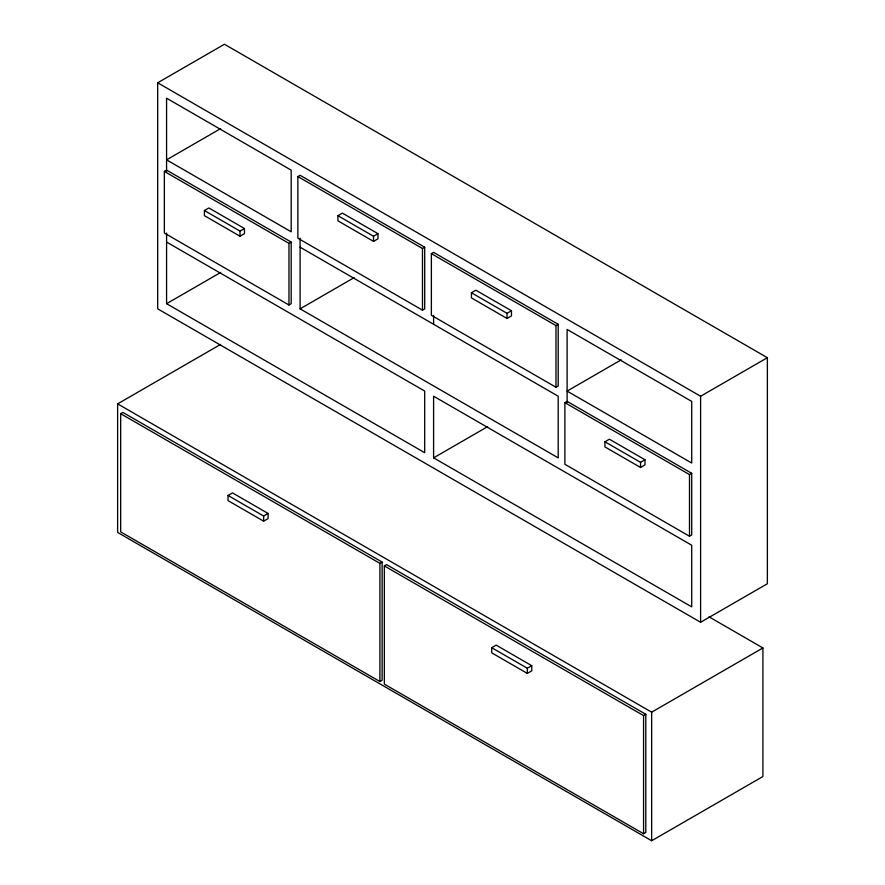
<?xml version="1.0" encoding="UTF-8"?>
<svg xmlns="http://www.w3.org/2000/svg" width="885" height="885" viewBox="0 0 885 885"><rect width="100%" height="100%" fill="white"/><g stroke="black" fill="none" stroke-linecap="round" stroke-linejoin="round"><path stroke-width="1.33" d="M157.685 82.792L224.436 44.25L767.372 357.706L767.372 583.746L700.61 622.277L157.685 308.821L157.685 82.792L700.61 396.248L767.372 357.706M220.664 128.624L166.579 159.842L291.187 231.793L291.187 170.152L166.579 98.202L166.579 171.292M164.356 171.413L166.579 170.119L291.187 242.07L291.187 303.71L288.964 304.993L164.356 233.054L164.356 171.413L288.964 243.353L291.187 242.07M204.413 210.53L208.86 207.964L244.459 228.518L244.459 233.651L240.012 236.229L204.413 215.674L204.413 210.53L240.012 231.085L244.459 228.518M297.869 176.569L300.092 175.285L424.7 247.225L424.7 308.865L422.477 310.148L297.869 238.209L297.869 176.569L422.477 248.508L424.7 247.225M166.579 233.054L166.579 303.688L220.664 272.458M337.915 215.697L342.373 213.119L377.972 233.673L377.972 238.817L373.525 241.384L337.915 220.83L337.915 215.697L373.525 236.251L377.972 233.673M709.04 616.845L762.914 647.953L762.914 776.521L651.659 840.75L117.628 532.427L117.628 403.87L220.509 344.464M300.092 238.209L300.092 308.843L354.166 277.625M120.67 413.682L122.893 412.399L382.121 562.063L382.121 680.255L379.897 681.538L120.67 531.874L120.67 413.682L379.897 563.347L382.121 562.063M431.371 253.652L433.595 252.369L558.203 324.308L558.203 385.948L555.979 387.232L431.371 315.292L431.371 253.652L555.979 325.591L558.203 324.308M471.428 292.769L475.876 290.203L511.475 310.757L511.475 315.901L507.028 318.467L471.428 297.913L471.428 292.769L507.028 313.323L511.475 310.757M228.031 495.467L232.489 492.901L268.089 513.455L268.089 518.599L263.642 521.165L228.031 500.611L228.031 495.467L263.642 516.021L268.089 513.455M433.595 457.844L691.716 606.867L691.716 545.226L433.595 396.203L433.595 457.844L487.679 426.625M621.181 359.863L567.108 391.093L691.716 463.032L691.716 401.392L567.108 329.441L567.108 402.421M564.884 402.653L567.108 401.37L691.716 473.309L691.716 534.949L689.492 536.233L564.884 464.293L564.884 402.653L689.492 474.592L691.716 473.309M384.344 565.924L386.579 564.63L645.807 714.295L645.807 832.486L643.572 833.77L384.344 684.116L384.344 565.924L643.572 715.589L645.807 714.295M604.931 441.77L609.389 439.203L644.988 459.757L644.988 464.89L640.541 467.468L604.931 446.914L604.931 441.77L640.541 462.324L644.988 459.757M491.717 647.698L496.164 645.132L531.763 665.686L531.763 670.83L527.316 673.396L491.717 652.842L491.717 647.698L527.316 668.252L531.763 665.686M117.628 403.87L651.659 712.182L762.914 647.953M300.092 247.203L558.203 396.226L558.203 457.866L300.092 308.843M166.579 242.048L424.7 391.059L424.7 452.7L166.579 303.688M700.61 396.248L700.61 622.277M689.492 474.592L689.492 536.233M651.659 712.182L651.659 840.75M643.572 715.589L643.572 833.77M640.541 462.324L640.541 467.468M555.979 325.591L555.979 387.232M527.316 668.252L527.316 673.396M507.028 313.323L507.028 318.467M433.595 315.292L433.595 324.286M422.477 248.508L422.477 310.148M379.897 563.347L379.897 681.538M373.525 236.251L373.525 241.384M288.964 243.353L288.964 304.993M263.642 516.021L263.642 521.165M240.012 231.085L240.012 236.229"/></g></svg>
